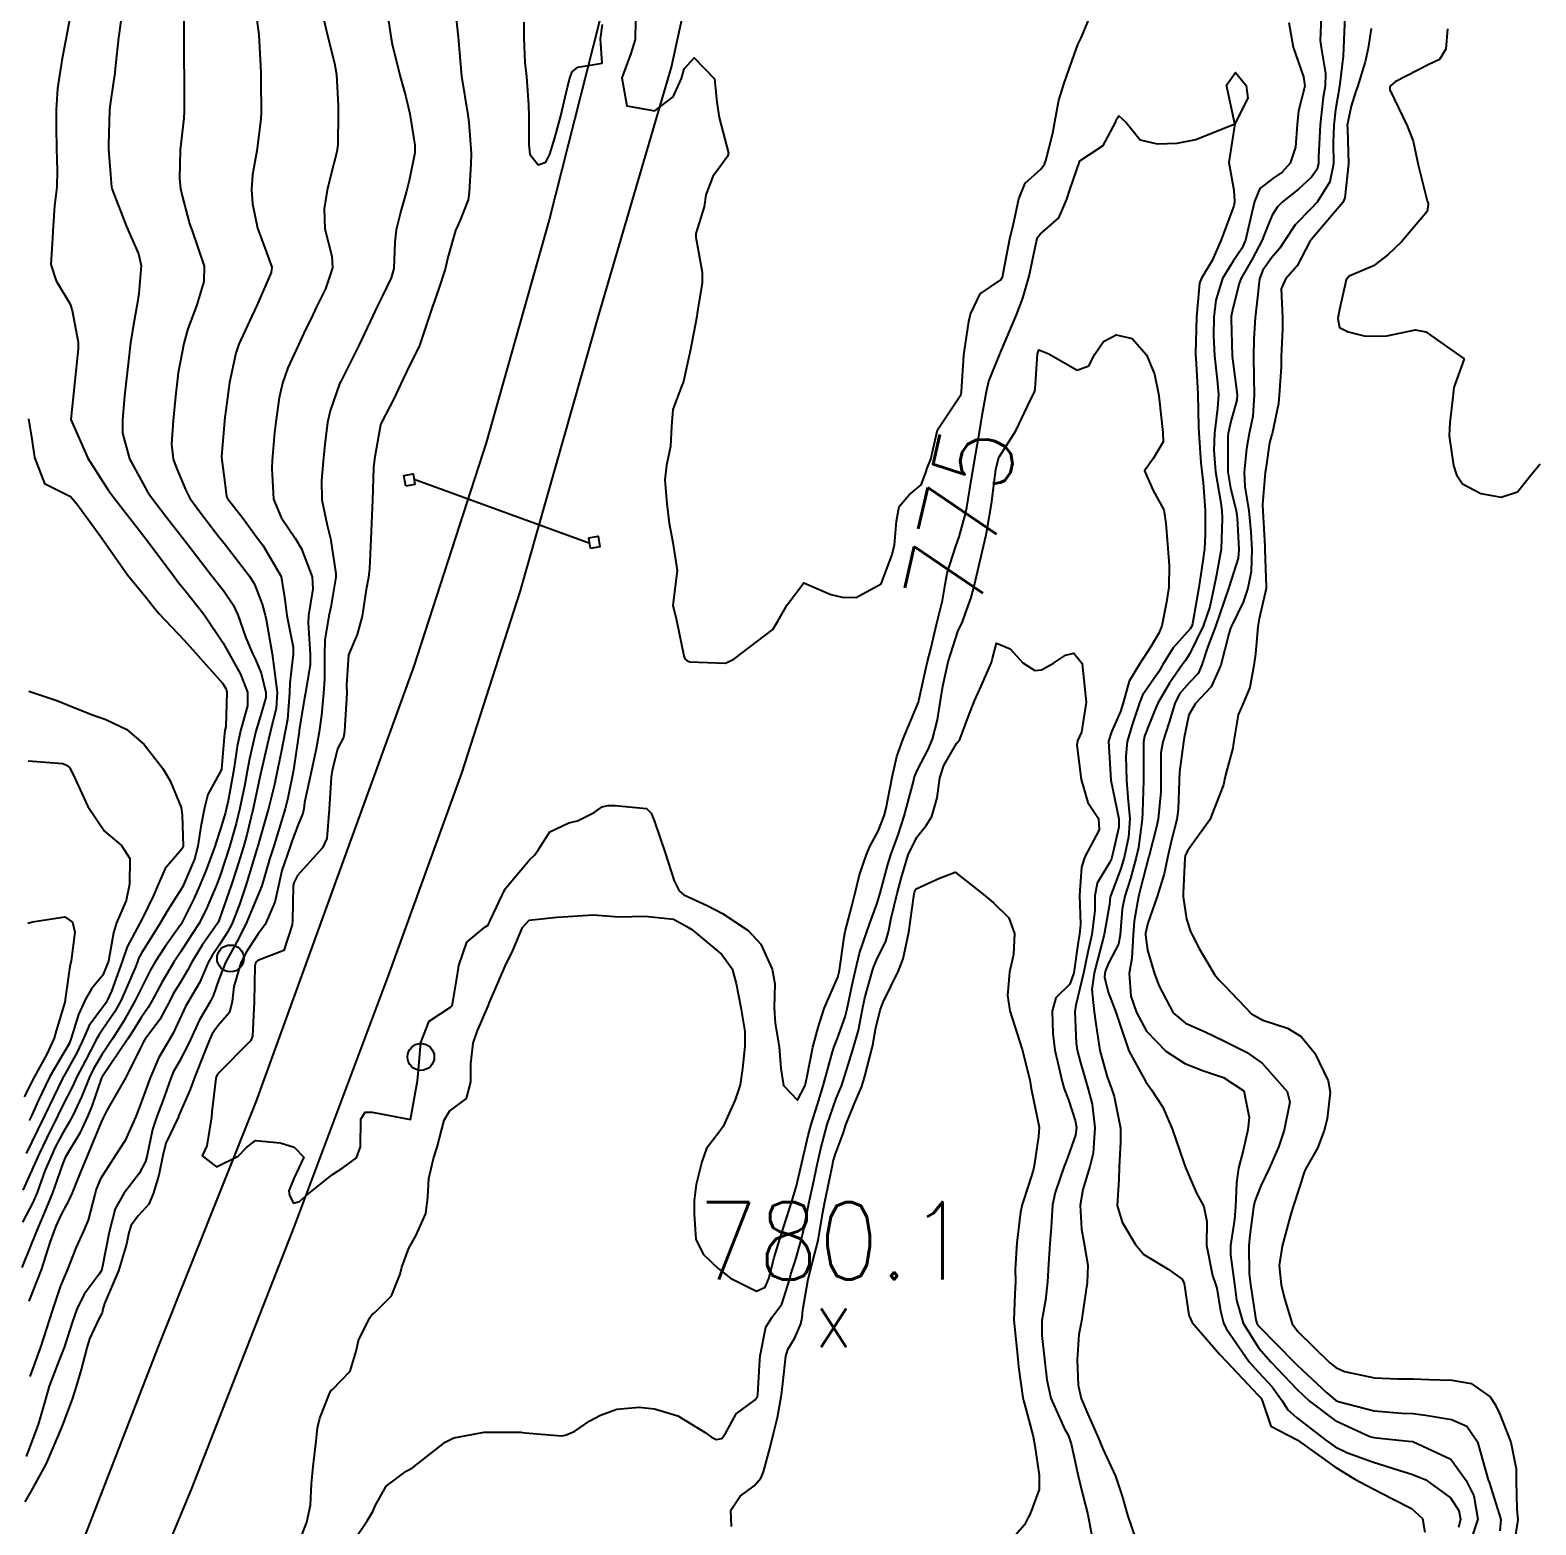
# Model space of a CAD drawing. Header units: metres. Extents: x 307586 to 320046, y 7427249 to 7434250.
# Drawn here: x 318966.1 to 319044, y 7429413.1 to 7429490.4 of the extents above; entities that cross this region are included whole.
import ezdxf
from ezdxf.enums import TextEntityAlignment as Align

# ---------------------------------------------------------------- set-up
doc = ezdxf.new("R2010")
doc.units = ezdxf.units.M
doc.header["$MEASUREMENT"] = 0
for name, color, linetype in [('Cotas', 45, 'Continuous'), ('Curvas de Nivel 1m', 11, 'Continuous'), ('Curvas de Nivel 5m', 15, 'Continuous'), ('Linha Férrea', 20, 'Continuous'), ('Pontos Cotados', 45, 'Continuous'), ('Portico', 45, 'Continuous'), ('Postes', 20, 'Continuous')]:
    doc.layers.add(name, color=color, linetype=linetype)
doc.styles.add('Style-STANDARD', font='STANDARD.shx')

# ---------------------------------------------------------------- blocks, each defined once
blk = doc.blocks.new('ELVTXT_180')
at = {"layer": 'Pontos Cotados', "linetype": 'Continuous', "style": 'Style-STANDARD'}
for s, height, p in [('780.1', 4, (0, 4)), ('x', 3, (0, 0))]:
    blk.add_text(s, height=height, dxfattribs=at).set_placement(p, align=Align.MIDDLE_CENTER)

msp = doc.modelspace()

# ---------------------------------------------------------------- linework, layer by layer
at = {"layer": 'Curvas de Nivel 1m', "flags": 128}
for points, elevation in [([(318968.363, 7429492.182), (318968.013, 7429490.286), (318967.758, 7429488.954), (318967.642, 7429488.292), (318967.512, 7429487.401), (318967.443, 7429486.294), (318967.451, 7429485.361), (318967.463, 7429484.294), (318967.502, 7429483.147), (318967.48, 7429482.293), (318967.362, 7429481.323), (318967.295, 7429480.295), (318967.231, 7429479.375), (318967.166, 7429478.297), (318967.436, 7429477.445), (318968.148, 7429476.282), (318968.189, 7429476.198), (318968.269, 7429475.916), (318968.582, 7429474.277), (318968.588, 7429473.936), (318968.41, 7429472.278), (318968.392, 7429472.107), (318968.203, 7429470.28), (318969.076, 7429468.271), (318970.156, 7429466.596), (318970.415, 7429466.257), (318971.369, 7429465.019), (318971.977, 7429464.242), (318972.13, 7429464.041), (318973.494, 7429462.219), (318973.754, 7429461.87), (318974.095, 7429461.453), (318975.087, 7429460.2), (318976.061, 7429458.743), (318976.377, 7429458.185), (318976.968, 7429457.102), (318977.343, 7429456.17), (318977.33, 7429455.474), (318976.98, 7429454.175), (318976.807, 7429453.371), (318976.633, 7429452.18), (318976.338, 7429450.556), (318976.258, 7429450.186), (318976.2, 7429449.946), (318975.947, 7429449.103), (318975.716, 7429448.412), (318975.645, 7429448.193), (318975.183, 7429446.935), (318974.88, 7429446.2), (318974.582, 7429445.528), (318973.922, 7429444.21), (318973.909, 7429444.193), (318973.892, 7429444.164), (318973.075, 7429443.018), (318972.562, 7429442.223), (318972.308, 7429441.776), (318971.849, 7429440.884), (318971.535, 7429440.235), (318970.93, 7429439.139), (318970.349, 7429438.252), (318969.805, 7429437.422), (318969.373, 7429436.689), (318969.173, 7429436.266), (318968.768, 7429435.285), (318968.297, 7429434.275), (318968.112, 7429433.933), (318967.759, 7429433.32), (318967.396, 7429432.638), (318967.231, 7429432.288), (318966.862, 7429431.421), (318966.452, 7429430.299), (318966.237, 7429429.78), (318965.7, 7429428.76)], 781), ([(318984.463, 7429492.09), (318984.755, 7429490.087), (318984.827, 7429489.696), (318985.218, 7429488.082), (318985.519, 7429486.961), (318985.727, 7429486.077), (318985.988, 7429484.462), (318985.987, 7429484.074), (318985.717, 7429482.712), (318985.553, 7429482.078), (318985.289, 7429481.125), (318985.028, 7429480.083), (318984.957, 7429479.44), (318984.909, 7429478.084), (318984.773, 7429477.6), (318984.278, 7429476.605), (318984.03, 7429476.094), (318983.811, 7429475.64), (318983.09, 7429474.107), (318982.811, 7429473.545), (318982.227, 7429472.377), (318982.141, 7429472.204), (318982.103, 7429472.121), (318981.605, 7429470.73), (318981.472, 7429470.127), (318981.335, 7429468.979), (318981.256, 7429468.129), (318981.171, 7429467.121), (318981.178, 7429466.13), (318981.458, 7429464.809), (318981.631, 7429464.125), (318981.912, 7429462.316), (318981.908, 7429462.122), (318981.639, 7429460.572), (318981.544, 7429460.125), (318981.329, 7429458.862), (318981.316, 7429458.127), (318981.317, 7429456.851), (318981.263, 7429456.128), (318981.161, 7429454.99), (318981.046, 7429454.13), (318980.884, 7429453.242), (318980.656, 7429452.13), (318980.291, 7429450.46), (318980.251, 7429450.136), (318980.203, 7429449.893), (318979.951, 7429449.338), (318979.627, 7429448.453), (318979.525, 7429448.144), (318979.119, 7429446.95), (318978.936, 7429446.15), (318978.75, 7429445.306), (318978.247, 7429444.156), (318978.104, 7429443.944), (318977.886, 7429443.684), (318977.288, 7429442.753), (318977.001, 7429442.173), (318976.633, 7429440.96), (318976.548, 7429440.179), (318976.409, 7429439.607), (318975.824, 7429438.932), (318975.504, 7429438.507), (318975.365, 7429438.194), (318974.931, 7429437.069), (318974.584, 7429436.202), (318974.372, 7429435.62), (318973.773, 7429434.242), (318973.765, 7429434.218), (318973.118, 7429432.851), (318972.962, 7429432.218), (318972.75, 7429431.202), (318972.456, 7429430.223), (318972.242, 7429429.698), (318971.706, 7429429.109), (318971.317, 7429428.617), (318971.195, 7429428.237), (318971.078, 7429427.63), (318970.672, 7429426.245), (318969.951, 7429424.551), (318969.864, 7429424.257), (318969.828, 7429424.08), (318969.645, 7429423.758), (318969.166, 7429422.729), (318969.03, 7429422.266), (318968.738, 7429421.142), (318968.469, 7429420.271), (318968.264, 7429419.602), (318967.773, 7429418.278), (318967.713, 7429418.137), (318967.568, 7429417.785), (318966.93, 7429416.289), (318966.223, 7429414.989), (318965.819, 7429414.306)], 776), ([(318974.027, 7429491.785), (318974.04, 7429490.216), (318974.051, 7429488.583), (318974.055, 7429488.215), (318974.061, 7429487.867), (318974.063, 7429486.215), (318974.038, 7429485.863), (318973.864, 7429484.218), (318973.826, 7429482.742), (318973.88, 7429482.217), (318973.964, 7429481.84), (318974.325, 7429480.467), (318974.399, 7429480.209), (318974.453, 7429480.077), (318975.105, 7429478.202), (318975.075, 7429477.412), (318974.712, 7429476.206), (318974.598, 7429475.878), (318974.26, 7429474.958), (318974.049, 7429474.213), (318973.757, 7429472.691), (318973.697, 7429472.218), (318973.636, 7429471.638), (318973.498, 7429470.221), (318973.413, 7429468.993), (318973.495, 7429468.22), (318973.68, 7429467.729), (318974.157, 7429466.613), (318974.36, 7429466.208), (318974.916, 7429465.431), (318975.88, 7429464.193), (318976.128, 7429463.873), (318977.445, 7429462.17), (318977.692, 7429461.759), (318978.089, 7429460.726), (318978.249, 7429460.158), (318978.299, 7429459.939), (318978.614, 7429458.154), (318978.695, 7429457.505), (318978.864, 7429456.152), (318978.828, 7429455.349), (318978.534, 7429454.155), (318978.43, 7429453.733), (318978.067, 7429452.159), (318978.05, 7429452.092), (318977.979, 7429451.772), (318977.631, 7429450.165), (318977.309, 7429448.803), (318977.13, 7429448.172), (318976.766, 7429447.022), (318976.49, 7429446.181), (318975.896, 7429444.46), (318975.818, 7429444.267), (318975.776, 7429444.191), (318974.989, 7429443.086), (318974.466, 7429442.204), (318974.259, 7429441.806), (318973.852, 7429441.14), (318973.494, 7429440.566), (318973.316, 7429440.215), (318972.805, 7429439.244), (318972.04, 7429438.228), (318971.951, 7429438.089), (318971.808, 7429437.773), (318971.048, 7429436.241), (318970.089, 7429434.568), (318969.924, 7429434.258), (318969.87, 7429434.16), (318969.768, 7429433.941), (318969.278, 7429432.737), (318969.079, 7429432.267), (318968.688, 7429431.316), (318968.265, 7429430.275), (318968.092, 7429429.901), (318967.706, 7429429.167), (318967.428, 7429428.553), (318967.315, 7429428.286), (318967.112, 7429427.713), (318966.674, 7429426.295), (318966.027, 7429424.682)], 779), ([(318981.189, 7429491.399), (318981.477, 7429490.13), (318981.838, 7429488.71), (318981.932, 7429488.125), (318982.023, 7429486.497), (318982.031, 7429486.124), (318982.013, 7429484.488), (318981.964, 7429484.124), (318981.637, 7429482.843), (318981.458, 7429482.129), (318981.301, 7429481.163), (318981.339, 7429480.13), (318981.696, 7429478.732), (318981.741, 7429478.126), (318981.379, 7429477.032), (318980.93, 7429476.133), (318980.717, 7429475.687), (318980.259, 7429474.74), (318980.065, 7429474.331), (318979.974, 7429474.143), (318979.426, 7429472.957), (318979.144, 7429472.151), (318978.979, 7429471.389), (318978.801, 7429470.154), (318978.742, 7429469.607), (318978.619, 7429468.156), (318978.59, 7429467.734), (318978.687, 7429466.155), (318979.081, 7429465.213), (318979.797, 7429464.143), (318980.125, 7429463.595), (318980.684, 7429462.134), (318980.715, 7429461.516), (318980.496, 7429460.136), (318980.478, 7429459.735), (318980.582, 7429458.135), (318980.573, 7429457.61), (318980.33, 7429456.137), (318980.288, 7429455.88), (318980.014, 7429454.208), (318980.006, 7429454.147), (318979.75, 7429452.379), (318979.711, 7429452.143), (318979.417, 7429450.697), (318979.278, 7429450.147), (318978.975, 7429449.123), (318978.675, 7429448.153), (318978.495, 7429447.587), (318978.071, 7429446.158), (318978.033, 7429446.037), (318977.909, 7429445.74), (318977.251, 7429444.17), (318976.791, 7429443.265), (318976.198, 7429442.185), (318975.854, 7429441.314), (318975.566, 7429440.473), (318975.425, 7429440.194), (318974.836, 7429439.191), (318974.383, 7429438.204), (318974.206, 7429437.809), (318973.801, 7429437.058), (318973.493, 7429436.516), (318973.365, 7429436.214), (318972.963, 7429435.036), (318972.649, 7429434.221), (318972.422, 7429433.565), (318972.144, 7429432.226), (318972.059, 7429431.907), (318971.734, 7429431.289), (318970.942, 7429430.242), (318970.501, 7429429.458), (318970.179, 7429428.253), (318969.823, 7429426.407), (318969.779, 7429426.258), (318969.671, 7429426.071), (318968.895, 7429425.033), (318968.517, 7429424.271), (318968.288, 7429423.629), (318967.856, 7429422.278), (318967.795, 7429422.105), (318967.617, 7429421.683), (318967.079, 7429420.288), (318966.754, 7429419.124), (318966.518, 7429418.296), (318965.894, 7429416.642)], 777), ([(318977.744, 7429491.459), (318977.918, 7429490.168), (318978.015, 7429488.57), (318978.019, 7429488.166), (318978.028, 7429487.785), (318978.048, 7429486.165), (318978.032, 7429485.808), (318977.819, 7429484.168), (318977.597, 7429482.928), (318977.54, 7429482.172), (318977.598, 7429481.434), (318977.851, 7429480.167), (318978.305, 7429478.962), (318978.592, 7429478.157), (318978.561, 7429477.887), (318978.284, 7429477.237), (318977.824, 7429476.167), (318977.446, 7429475.354), (318976.893, 7429474.18), (318976.726, 7429473.703), (318976.404, 7429472.187), (318976.209, 7429470.759), (318976.156, 7429470.238), (318976.149, 7429470.191), (318975.999, 7429468.368), (318976.005, 7429468.192), (318976.161, 7429467.006), (318976.26, 7429466.294), (318976.308, 7429466.188), (318977.117, 7429465.15), (318977.837, 7429464.164), (318978.127, 7429463.77), (318979.071, 7429462.15), (318979.274, 7429460.965), (318979.377, 7429460.147), (318979.699, 7429458.503), (318979.708, 7429458.143), (318979.533, 7429456.65), (318979.514, 7429456.145), (318979.401, 7429454.764), (318979.291, 7429454.147), (318979.08, 7429453.066), (318978.897, 7429452.151), (318978.728, 7429451.4), (318978.419, 7429450.155), (318978.32, 7429449.794), (318977.938, 7429448.475), (318977.871, 7429448.224), (318977.854, 7429448.161), (318977.818, 7429448.048), (318977.255, 7429446.17), (318976.922, 7429445.193), (318976.526, 7429444.181), (318976.31, 7429443.76), (318975.877, 7429443.096), (318975.502, 7429442.56), (318975.311, 7429442.196), (318974.874, 7429441.178), (318974.299, 7429440.205), (318974.131, 7429439.915), (318973.828, 7429439.243), (318973.493, 7429438.538), (318973.301, 7429438.215), (318972.748, 7429437.276), (318972.302, 7429436.225), (318972.166, 7429435.85), (318971.779, 7429434.811), (318971.557, 7429434.233), (318971.008, 7429432.988), (318970.525, 7429432.248), (318969.73, 7429431.001), (318969.518, 7429430.469), (318969.461, 7429430.263), (318969.093, 7429428.875), (318968.842, 7429428.269), (318968.483, 7429427.474), (318968.009, 7429426.277), (318967.902, 7429426.046), (318967.665, 7429425.473), (318967.269, 7429424.286), (318967.105, 7429423.749), (318966.638, 7429422.295), (318966.088, 7429420.783)], 778), ([(318997.405, 7429490.889), (318997.393, 7429489.936), (318997.16, 7429489.211), (318996.7, 7429487.946), (318996.961, 7429486.504), (318998.396, 7429486.24), (318999.357, 7429486.957), (318999.776, 7429487.906), (318999.914, 7429488.419), (319000.434, 7429488.974), (319001.489, 7429487.889), (319001.609, 7429486.684), (319001.73, 7429485.887), (319002.204, 7429484.052), (319002.169, 7429483.882), (319001.4, 7429482.847), (319001.048, 7429481.893), (319000.961, 7429481.27), (319000.523, 7429479.898), (319000.516, 7429479.703), (319000.844, 7429477.895), (319000.847, 7429477.335), (319000.608, 7429475.897), (319000.569, 7429475.598), (319000.253, 7429473.9), (318999.885, 7429472.247), (318999.755, 7429471.905), (318999.33, 7429470.791), (318999.259, 7429469.909), (318999.218, 7429468.879), (318999.005, 7429467.912), (318998.927, 7429467.15), (318999.024, 7429465.911), (318999.143, 7429464.91), (318999.335, 7429463.908), (318999.556, 7429462.461), (318999.481, 7429461.906), (318999.326, 7429460.672), (318999.515, 7429459.906), (318999.901, 7429458.056), (318999.962, 7429457.901), (319000.052, 7429457.81), (319000.214, 7429457.736), (319002.051, 7429457.676), (319002.483, 7429457.874), (319004.075, 7429459.09), (319004.501, 7429459.423), (319004.766, 7429459.843), (319005.243, 7429460.687), (319006.103, 7429461.83), (319007.511, 7429461.223), (319008.096, 7429461.093), (319008.817, 7429461.071), (319010.103, 7429461.78), (319010.661, 7429463.239), (319010.804, 7429463.773), (319010.896, 7429465.022), (319011.036, 7429465.771), (319011.551, 7429466.377), (319012.17, 7429466.889), (319012.409, 7429467.527), (319012.495, 7429467.755), (319012.668, 7429468.233), (319013.017, 7429469.748), (319014.221, 7429471.547), (319014.257, 7429471.696), (319014.259, 7429471.73), (319014.388, 7429473.592), (319014.397, 7429473.729), (319014.646, 7429475.349), (319014.734, 7429475.725), (319015.235, 7429476.774), (319016.3, 7429477.507), (319016.377, 7429477.633), (319016.397, 7429477.709), (319016.421, 7429477.825), (319016.779, 7429479.703), (319016.937, 7429480.309), (319017.233, 7429481.697), (319017.556, 7429482.491), (319018.366, 7429483.231), (319018.559, 7429483.489), (319018.629, 7429483.677), (319018.978, 7429485.083), (319019.083, 7429485.673), (319019.293, 7429486.788), (319019.575, 7429487.668), (319019.795, 7429488.301), (319020.272, 7429489.662), (319020.324, 7429489.782), (319020.447, 7429490.023), (319020.939, 7429491.175)], 774), ([(319032.887, 7429491.514), (319032.814, 7429489.882), (319032.861, 7429489.514), (319033.092, 7429488.172), (319033.064, 7429487.51), (319032.974, 7429486.952), (319032.804, 7429485.514), (319032.727, 7429483.865), (319032.723, 7429483.515), (319032.658, 7429483.226), (319032.362, 7429482.814), (319031.683, 7429482.197), (319030.865, 7429481.535), (319030.605, 7429481.273), (319030.336, 7429480.842), (319029.952, 7429479.918), (319029.804, 7429479.545), (319029.295, 7429478.569), (319028.712, 7429477.556), (319028.599, 7429477.257), (319028.278, 7429475.925), (319028.211, 7429475.624), (319028.202, 7429475.561), (319028.202, 7429475.491), (319028.253, 7429473.56), (319028.525, 7429471.557), (319028.508, 7429471.269), (319028.21, 7429470.25), (319028.048, 7429469.562), (319028.031, 7429469.392), (319028.044, 7429467.562), (319028.171, 7429466.745), (319028.465, 7429465.557), (319028.513, 7429465.192), (319028.61, 7429463.555), (319028.573, 7429463.109), (319028.104, 7429461.638), (319028.085, 7429461.579), (319028.08, 7429461.56), (319028.075, 7429461.532), (319027.406, 7429459.57), (319026.988, 7429458.492), (319026.694, 7429457.581), (319026.496, 7429457.143), (319026.049, 7429456.674), (319025.544, 7429456.092), (319025.301, 7429455.597), (319025.005, 7429454.618), (319024.671, 7429453.603), (319024.575, 7429453.033), (319024.577, 7429451.604), (319024.562, 7429451.02), (319024.425, 7429449.605), (319024.349, 7429449.216), (319023.943, 7429447.655), (319023.936, 7429447.617), (319023.516, 7429446.017), (319023.414, 7429445.615), (319023.183, 7429444.334), (319023.143, 7429443.617), (319023.067, 7429442.426), (319022.932, 7429441.619), (319023.015, 7429440.455), (319023.305, 7429439.615), (319023.833, 7429438.636), (319024.826, 7429437.6), (319025.814, 7429436.971), (319026.784, 7429436.599), (319027.803, 7429436.238), (319028.865, 7429435.549), (319029.147, 7429434.178), (319029.064, 7429433.547), (319028.832, 7429432.474), (319028.594, 7429431.551), (319028.482, 7429430.806), (319028.432, 7429429.553), (319028.376, 7429428.894), (319028.177, 7429427.555), (319028.178, 7429427.073), (319028.379, 7429425.553), (319028.492, 7429424.724), (319028.825, 7429423.548), (319029.633, 7429422.243), (319030.276, 7429421.53), (319030.937, 7429420.841), (319031.609, 7429420.128), (319032.252, 7429419.504), (319033.593, 7429418.504), (319035.379, 7429417.678), (319035.584, 7429417.623), (319035.722, 7429417.606), (319037.386, 7429417.443), (319037.583, 7429417.419), (319037.609, 7429417.413), (319039.569, 7429416.511), (319040.363, 7429415.408), (319040.756, 7429414.613), (319040.972, 7429413.398), (319040.599, 7429412.322)], 773), ([(319034.078, 7429491.114), (319034.025, 7429489.496), (319034.001, 7429489.059), (319033.802, 7429487.499), (319033.607, 7429486.3), (319033.509, 7429485.503), (319033.486, 7429484.605), (319033.495, 7429483.503), (319033.303, 7429482.562), (319032.649, 7429481.515), (319032.34, 7429481.194), (319031.514, 7429480.345), (319030.985, 7429479.533), (319030.723, 7429479.132), (319030.314, 7429478.659), (319029.848, 7429478.004), (319029.672, 7429477.546), (319029.533, 7429476.298), (319029.455, 7429475.548), (319029.379, 7429474.431), (319029.362, 7429473.549), (319029.373, 7429472.411), (319029.4, 7429471.548), (319029.323, 7429470.438), (319029.132, 7429469.551), (319028.996, 7429468.751), (319028.877, 7429467.553), (319028.911, 7429466.813), (319029.115, 7429465.55), (319029.233, 7429464.458), (319029.281, 7429463.549), (319029.246, 7429462.418), (319029.078, 7429461.55), (319028.826, 7429460.822), (319028.206, 7429459.559), (319028.165, 7429459.476), (319028.079, 7429459.19), (319027.665, 7429457.566), (319027.175, 7429456.444), (319026.366, 7429455.585), (319026.027, 7429455.005), (319025.781, 7429453.827), (319025.737, 7429453.593), (319025.536, 7429452.049), (319025.514, 7429451.595), (319025.462, 7429450.101), (319025.391, 7429449.596), (319025.098, 7429448.452), (319024.92, 7429447.6), (319024.751, 7429446.781), (319024.373, 7429445.605), (319024.254, 7429445.262), (319023.899, 7429444.236), (319023.786, 7429443.719), (319023.781, 7429443.611), (319023.881, 7429442.829), (319024.246, 7429441.606), (319024.492, 7429440.968), (319025.207, 7429439.596), (319025.838, 7429439.06), (319026.861, 7429438.602), (319027.829, 7429438.149), (319028.995, 7429437.548), (319029.815, 7429436.991), (319031.108, 7429435.52), (319031.241, 7429434.971), (319030.941, 7429433.522), (319030.648, 7429432.638), (319030.167, 7429431.534), (319029.734, 7429430.643), (319029.425, 7429429.844), (319029.368, 7429429.544), (319029.167, 7429428.086), (319029.117, 7429427.546), (319029.139, 7429426.088), (319029.199, 7429425.545), (319029.49, 7429423.706), (319029.538, 7429423.541), (319029.65, 7429423.375), (319031.48, 7429421.512), (319031.55, 7429421.439), (319031.621, 7429421.367), (319033.157, 7429419.945), (319033.604, 7429419.558), (319033.734, 7429419.489), (319035.598, 7429419.009), (319037.037, 7429418.888), (319037.597, 7429418.861), (319038.253, 7429418.777), (319039.594, 7429418.558), (319040.391, 7429418.208), (319040.952, 7429417.399), (319041.499, 7429415.446), (319041.52, 7429415.39), (319041.531, 7429415.368), (319041.552, 7429415.32), (319042.162, 7429413.384), (319042.1, 7429412.808)], 772), ([(318991.636, 7429490.823), (318991.626, 7429490.008), (318991.684, 7429488.747), (318991.758, 7429488.007), (318991.868, 7429486.536), (318991.89, 7429486.005), (318991.893, 7429484.489), (318991.93, 7429484.004), (318992.365, 7429483.454), (318992.77, 7429483.59), (318992.967, 7429483.991), (318993.234, 7429484.839), (318993.545, 7429485.983), (318993.886, 7429487.456), (318994.016, 7429487.976), (318994.128, 7429488.264), (318994.421, 7429488.495), (318995.674, 7429488.708), (318995.588, 7429489.959), (318995.704, 7429490.704)], 774), ([(319031.183, 7429490.806), (319031.418, 7429489.53), (319031.957, 7429487.995), (319032.012, 7429487.524), (319031.691, 7429486.24), (319031.615, 7429485.528), (319031.541, 7429484.369), (319031.252, 7429483.531), (319030.84, 7429483.061), (319030.361, 7429482.747), (319029.684, 7429482.216), (319029.415, 7429481.549), (319029.215, 7429480.671), (319028.948, 7429479.554), (319028.76, 7429479.115), (319028.312, 7429478.467), (319027.763, 7429477.568), (319027.408, 7429476.451), (319027.313, 7429475.574), (319027.292, 7429474.603), (319027.347, 7429473.574), (319027.483, 7429472.322), (319027.548, 7429471.57), (319027.506, 7429470.861), (319027.346, 7429469.573), (319027.317, 7429468.696), (319027.402, 7429467.572), (319027.662, 7429466.066), (319027.721, 7429465.566), (319027.736, 7429465.154), (319027.697, 7429463.567), (319027.444, 7429462.239), (319027.311, 7429461.572), (319027.112, 7429460.593), (319026.765, 7429459.58), (319026.069, 7429458.171), (319025.84, 7429457.817), (319025.676, 7429457.594), (319025.011, 7429456.638), (319024.417, 7429455.606), (319024.3, 7429455.337), (319024.023, 7429454.634), (319023.729, 7429453.899), (319023.669, 7429453.613), (319023.668, 7429451.933), (319023.666, 7429451.613), (319023.624, 7429449.956), (319023.606, 7429449.614), (319023.415, 7429448.148), (319023.302, 7429447.616), (319023, 7429446.546), (319022.715, 7429445.622), (319022.571, 7429444.958), (319022.46, 7429443.624), (319022.375, 7429443.136), (319021.871, 7429442.152), (319021.716, 7429441.782), (319021.676, 7429441.633), (319021.66, 7429441.432), (319021.853, 7429440.666), (319022.24, 7429439.626), (319022.449, 7429439.012), (319022.913, 7429437.619), (319023.799, 7429436.019), (319024.094, 7429435.607), (319024.676, 7429434.709), (319025.151, 7429433.596), (319025.747, 7429431.885), (319025.854, 7429431.588), (319026.408, 7429430.258), (319026.791, 7429429.574), (319026.949, 7429428.805), (319026.926, 7429427.572), (319027.239, 7429426.007), (319027.404, 7429425.564), (319027.463, 7429425.355), (319027.659, 7429424.175), (319027.806, 7429423.558), (319027.943, 7429423.263), (319029.147, 7429421.545), (319029.618, 7429421.005), (319030.335, 7429420.254), (319030.85, 7429419.521), (319031.133, 7429419.051), (319031.594, 7429418.661), (319033.095, 7429417.495), (319033.578, 7429417.149), (319034.22, 7429416.836), (319035.566, 7429416.352), (319037.15, 7429415.855), (319037.557, 7429415.731), (319038.278, 7429415.433), (319039.544, 7429414.512), (319039.981, 7429413.857), (319040.062, 7429413.412), (319039.972, 7429412.968)], 774), ([(319035.441, 7429490.492), (319035.291, 7429489.482), (319035.138, 7429488.781), (319034.734, 7429487.487), (319034.656, 7429487.251), (319034.408, 7429486.479), (319034.237, 7429485.651), (319034.215, 7429485.493), (319034.216, 7429485.317), (319034.269, 7429483.492), (319034.094, 7429481.747), (319033.98, 7429481.495), (319032.323, 7429479.558), (319032.307, 7429479.536), (319032.296, 7429479.52), (319031.618, 7429478.219), (319031.018, 7429477.533), (319030.79, 7429477.041), (319030.856, 7429475.534), (319030.855, 7429474.946), (319030.8, 7429473.535), (319030.785, 7429472.994), (319030.696, 7429471.535), (319030.652, 7429471.103), (319030.328, 7429469.539), (319030.297, 7429469.444), (319030.198, 7429469.061), (319029.994, 7429467.732), (319029.973, 7429467.542), (319029.828, 7429465.874), (319029.84, 7429465.543), (319029.951, 7429463.726), (319029.955, 7429463.542), (319030.017, 7429461.628), (319030.013, 7429461.541), (319029.664, 7429459.967), (319029.587, 7429459.545), (319029.461, 7429458.154), (319029.386, 7429457.547), (319029.17, 7429456.424), (319028.808, 7429455.552), (319028.575, 7429455.007), (319028.328, 7429453.557), (319028.294, 7429453.272), (319027.992, 7429452.144), (319027.87, 7429451.676), (319027.848, 7429451.562), (319027.806, 7429451.387), (319027.104, 7429449.573), (319025.947, 7429447.962), (319025.833, 7429447.702), (319025.816, 7429447.591), (319025.731, 7429445.776), (319025.731, 7429445.592), (319025.901, 7429444.428), (319026.104, 7429443.796), (319026.201, 7429443.585), (319026.552, 7429442.911), (319027.35, 7429441.568), (319027.579, 7429441.283), (319027.857, 7429440.996), (319029.257, 7429439.546), (319029.84, 7429439.21), (319031.119, 7429438.804), (319031.831, 7429438.368), (319032.532, 7429437.503), (319033.231, 7429436.067), (319033.332, 7429435.495), (319033.169, 7429434.106), (319033.015, 7429433.498), (319032.668, 7429432.592), (319032.06, 7429431.507), (319031.958, 7429431.291), (319031.734, 7429430.568), (319031.405, 7429429.515), (319031.266, 7429429.065), (319030.839, 7429427.523), (319030.689, 7429426.524), (319030.792, 7429425.523), (319030.969, 7429424.824), (319031.363, 7429423.514), (319031.647, 7429423.101), (319033.313, 7429421.493), (319033.621, 7429421.249), (319034.069, 7429421.035), (319035.615, 7429420.705), (319036.834, 7429420.67), (319037.615, 7429420.667), (319038.425, 7429420.622), (319039.615, 7429420.601), (319040.62, 7429420.412), (319041.606, 7429419.736), (319041.833, 7429419.388), (319042.059, 7429418.924), (319042.674, 7429417.379), (319042.939, 7429415.999), (319042.954, 7429415.376), (319042.989, 7429413.925), (319043.029, 7429413.375), (319042.829, 7429412.061)], 771), ([(318979.972, 7429412.133), (318980.405, 7429413.241), (318980.603, 7429414.124), (318980.654, 7429415.233), (318980.734, 7429416.122), (318980.882, 7429417.436), (318980.956, 7429418.119), (318981.07, 7429418.629), (318981.6, 7429419.944), (318981.66, 7429420.051), (318981.729, 7429420.109), (318982.652, 7429421.06), (318982.961, 7429422.097), (318983.076, 7429422.651), (318983.649, 7429423.802), (318983.776, 7429423.964), (318983.931, 7429424.087), (318984.783, 7429424.958), (318985.228, 7429426.074), (318985.313, 7429426.437), (318985.686, 7429427.417), (318986.037, 7429428.065), (318986.553, 7429429.214), (318986.659, 7429430.056), (318986.707, 7429431.029), (318986.963, 7429432.052), (318987.154, 7429432.647), (318987.501, 7429434.044), (318987.777, 7429434.498), (318988.662, 7429435.153), (318988.886, 7429436.029), (318988.879, 7429436.953), (318989, 7429438.028), (318989.216, 7429438.632), (318989.82, 7429440.02), (318989.827, 7429440.036), (318989.844, 7429440.089), (318990.668, 7429442.008), (318991.056, 7429442.821), (318991.563, 7429443.995), (318991.897, 7429444.384), (318993.328, 7429444.546), (318993.899, 7429444.578), (318995.199, 7429444.658), (318995.899, 7429444.603), (318996.517, 7429444.558), (318997.9, 7429444.588), (318999.375, 7429444.428), (318999.895, 7429444.15), (319000.053, 7429444.057), (319000.32, 7429443.894), (319001.874, 7429442.604), (319002.408, 7429441.865), (319002.609, 7429441.109), (319002.843, 7429439.86), (319003.05, 7429438.632), (319003.05, 7429437.858), (319002.942, 7429436.718), (319002.822, 7429435.86), (319002.562, 7429435.085), (319002.009, 7429433.868), (319001.934, 7429433.705), (319001.767, 7429433.462), (319001.067, 7429432.566), (319000.825, 7429431.884), (319000.548, 7429430.705), (319000.433, 7429429.889), (319000.429, 7429429.172), (319000.523, 7429427.888), (319000.911, 7429427.107), (319001.678, 7429426.369), (319002.31, 7429425.864), (319003.666, 7429425.201), (319004.11, 7429425.404), (319004.291, 7429425.844), (319004.582, 7429426.943), (319004.858, 7429427.838), (319005.057, 7429428.482), (319005.487, 7429429.832), (319005.545, 7429430.012), (319005.731, 7429430.646), (319006.011, 7429431.826), (319006.335, 7429433.251), (319006.492, 7429433.819), (319006.821, 7429434.852), (319007.107, 7429435.81), (319007.592, 7429437.576), (319007.658, 7429437.802), (319007.827, 7429438.235), (319008.252, 7429439.383), (319008.352, 7429439.795), (319008.616, 7429441.031), (319008.779, 7429441.791), (319008.992, 7429442.673), (319009.361, 7429443.785), (319009.509, 7429444.172), (319009.908, 7429445.27), (319010.064, 7429445.778), (319010.45, 7429447.257), (319010.612, 7429447.77), (319010.99, 7429448.801), (319011.299, 7429449.76), (319011.783, 7429451.555), (319011.821, 7429451.752), (319011.858, 7429451.879), (319011.989, 7429452.157), (319012.533, 7429453.217), (319012.757, 7429453.743), (319013.019, 7429454.744), (319013.183, 7429455.739), (319013.304, 7429456.481), (319013.576, 7429457.737), (319014.079, 7429459.314), (319014.212, 7429459.599), (319014.273, 7429459.728), (319014.755, 7429461.065), (319014.929, 7429461.722), (319015.15, 7429462.687), (319015.403, 7429463.717), (319015.535, 7429464.32), (319015.781, 7429465.714), (319015.829, 7429466.043), (319016.032, 7429467.712), (319016.189, 7429468.304), (319017.08, 7429469.697), (319017.822, 7429471.289), (319018.03, 7429471.683), (319018.07, 7429471.837), (319018.194, 7429473.681), (319018.255, 7429473.872), (319018.785, 7429473.675), (319020.24, 7429472.821), (319020.853, 7429473.045), (319021.162, 7429473.651), (319021.597, 7429474.309), (319022.263, 7429474.652), (319023.095, 7429474.461), (319023.825, 7429473.616), (319024.238, 7429472.617), (319024.452, 7429471.608), (319024.48, 7429471.348), (319024.678, 7429469.605), (319024.689, 7429469.114), (319024.19, 7429468.273), (319023.721, 7429467.617), (319024.168, 7429466.607), (319024.718, 7429465.604), (319024.831, 7429464.918), (319024.932, 7429463.602), (319024.993, 7429462.728), (319024.982, 7429461.601), (319024.866, 7429460.832), (319024.622, 7429459.605), (319024.462, 7429459.224), (319024.072, 7429458.548), (319023.459, 7429457.619), (319022.932, 7429456.745), (319022.617, 7429455.624), (319022.486, 7429455.168), (319022.018, 7429454.128), (319021.865, 7429453.632), (319021.983, 7429451.63), (319022.404, 7429449.626), (319022.398, 7429449.186), (319022.043, 7429447.629), (319022.02, 7429447.551), (319021.939, 7429447.39), (319021.273, 7429446.29), (319021.162, 7429445.641), (319021.16, 7429444.896), (319020.994, 7429443.643), (319020.801, 7429442.724), (319020.572, 7429441.649), (319020.173, 7429439.982), (319020.128, 7429439.656), (319020.199, 7429438.027), (319020.248, 7429437.654), (319020.397, 7429437.068), (319020.809, 7429435.645), (319021.013, 7429434.869), (319021.165, 7429433.639), (319021.067, 7429432.327), (319020.892, 7429431.643), (319020.54, 7429430.457), (319020.406, 7429429.65), (319020.463, 7429428.401), (319020.609, 7429427.646), (319020.79, 7429426.539), (319020.756, 7429425.644), (319020.603, 7429424.587), (319020.463, 7429423.648), (319020.338, 7429422.954), (319020.24, 7429421.651), (319020.298, 7429420.338), (319020.443, 7429419.647), (319020.795, 7429418.842), (319021.324, 7429417.634), (319021.574, 7429417.048), (319022.226, 7429415.623), (319022.567, 7429414.596), (319022.849, 7429413.617), (319023.504, 7429411.703)], 776), ([(318966.011, 7429470.312), (318966.187, 7429469.252), (318966.32, 7429468.308), (318966.835, 7429466.975), (318968.153, 7429466.313), (318968.202, 7429466.28), (318968.51, 7429465.916), (318969.719, 7429464.264), (318970.124, 7429463.68), (318971.134, 7429462.25), (318972.091, 7429461.076), (318972.451, 7429460.599), (318972.765, 7429460.23), (318974.063, 7429458.871), (318974.651, 7429458.204), (318976.037, 7429456.633), (318976.219, 7429456.371), (318976.269, 7429456.186), (318976.216, 7429454.388), (318976.174, 7429454.188), (318976.15, 7429454.049), (318975.993, 7429452.19), (318975.983, 7429452.149), (318975.292, 7429450.875), (318975.11, 7429450.199), (318974.925, 7429449.223), (318974.768, 7429448.202), (318974.589, 7429447.54), (318974.025, 7429446.209), (318973.99, 7429446.131), (318973.911, 7429445.992), (318973.213, 7429444.903), (318972.818, 7429444.221), (318972.465, 7429443.643), (318971.87, 7429442.709), (318971.705, 7429442.393), (318971.648, 7429442.233), (318971.535, 7429441.91), (318970.806, 7429440.246), (318970.465, 7429439.619), (318969.819, 7429438.694), (318969.646, 7429438.431), (318969.553, 7429438.263), (318968.952, 7429437.118), (318968.516, 7429436.273), (318968.282, 7429435.781), (318967.778, 7429434.787), (318967.522, 7429434.284), (318966.949, 7429433.098), (318966.571, 7429432.298), (318965.724, 7429430.421)], 782), ([(318983.022, 7429412.584), (318983.521, 7429413.316), (318983.811, 7429413.805), (318983.935, 7429414.086), (318984.506, 7429415.117), (318985.551, 7429415.882), (318985.868, 7429416.065), (318987.566, 7429417.378), (318988.001, 7429417.604), (318989.572, 7429417.901), (318991.481, 7429417.901), (318991.572, 7429417.889), (318991.695, 7429417.865), (318993.57, 7429417.71), (318993.788, 7429417.75), (318994.274, 7429417.963), (318995.039, 7429418.498), (318995.585, 7429418.788), (318996.433, 7429419.095), (318997.592, 7429419.204), (318998.388, 7429419.115), (318999.586, 7429418.748), (319001.006, 7429417.879), (319001.341, 7429417.644), (319001.569, 7429417.518), (319001.868, 7429417.569), (319002.067, 7429417.865), (319002.601, 7429418.846), (319003.599, 7429419.567), (319003.705, 7429419.745), (319003.724, 7429419.849), (319003.832, 7429421.637), (319003.85, 7429421.848), (319004.149, 7429423.341), (319004.462, 7429423.842), (319004.972, 7429424.525), (319005.378, 7429425.833), (319005.437, 7429426.071), (319005.683, 7429426.791), (319005.975, 7429427.826), (319006.056, 7429428.182), (319006.389, 7429429.82), (319006.566, 7429430.652), (319006.81, 7429431.814), (319006.985, 7429432.581), (319007.317, 7429433.807), (319007.787, 7429435.161), (319007.974, 7429435.615), (319008.052, 7429435.797), (319008.475, 7429437.132), (319008.681, 7429437.791), (319008.934, 7429438.687), (319009.146, 7429439.787), (319009.269, 7429440.366), (319009.66, 7429441.782), (319009.709, 7429441.938), (319009.871, 7429442.311), (319010.356, 7429443.303), (319010.486, 7429443.771), (319010.618, 7429444.487), (319010.938, 7429445.765), (319011.144, 7429446.542), (319011.512, 7429447.756), (319011.952, 7429448.673), (319012.433, 7429449.271), (319012.731, 7429449.742), (319013, 7429450.712), (319013.144, 7429451.738), (319013.347, 7429452.382), (319014.01, 7429453.526), (319014.105, 7429453.635), (319014.184, 7429453.728), (319014.678, 7429455.072), (319014.941, 7429455.721), (319015.279, 7429456.483), (319015.812, 7429457.713), (319015.868, 7429457.908), (319016.073, 7429458.715), (319016.784, 7429458.413), (319017.433, 7429457.689), (319018.057, 7429457.302), (319018.397, 7429457.337), (319019.02, 7429457.67), (319019.645, 7429458.086), (319020.068, 7429458.183), (319020.495, 7429457.656), (319020.561, 7429457.147), (319020.705, 7429455.65), (319020.47, 7429454.106), (319020.265, 7429453.656), (319020.224, 7429453.442), (319020.458, 7429451.653), (319020.796, 7429450.473), (319021.346, 7429449.639), (319021.38, 7429449.062), (319020.64, 7429447.65), (319020.462, 7429447.125), (319020.365, 7429445.653), (319020.415, 7429444.169), (319020.363, 7429443.653), (319020.294, 7429443.246), (319020.075, 7429441.657), (319019.857, 7429441.077), (319019.148, 7429440.369), (319018.952, 7429439.669), (319018.978, 7429438.522), (319019.085, 7429437.667), (319019.486, 7429435.975), (319019.579, 7429435.662), (319019.787, 7429435.099), (319020.148, 7429434.026), (319020.207, 7429433.653), (319020.159, 7429433.263), (319019.749, 7429432.094), (319019.619, 7429431.787), (319019.57, 7429431.662), (319019.099, 7429430.297), (319018.973, 7429429.668), (319018.895, 7429428.485), (319018.833, 7429427.669), (319018.761, 7429426.595), (319018.714, 7429425.67), (319018.598, 7429424.736), (319018.42, 7429423.672), (319018.409, 7429422.905), (319018.561, 7429421.671), (319018.68, 7429420.602), (319018.886, 7429419.667), (319019.587, 7429418.077), (319019.738, 7429417.811), (319019.811, 7429417.657), (319019.926, 7429417.306), (319020.293, 7429415.649), (319020.542, 7429414.644), (319020.803, 7429413.641), (319021.085, 7429412.061)], 777), ([(318966.032, 7429456.228), (318967.479, 7429455.74), (318968.025, 7429455.516), (318969.272, 7429455.016), (318970.018, 7429454.754), (318971.098, 7429454.249), (318972.001, 7429453.474), (318972.957, 7429452.225), (318973.345, 7429451.585), (318973.915, 7429450.21), (318973.957, 7429449.819), (318974.013, 7429448.209), (318973.997, 7429448.144), (318973.931, 7429448.032), (318973.087, 7429447.052), (318972.71, 7429446.222), (318972.472, 7429445.66), (318971.895, 7429444.448), (318971.777, 7429444.232), (318971.113, 7429443.003), (318970.86, 7429442.245), (318970.305, 7429440.711), (318970.103, 7429440.256), (318970.01, 7429440.087), (318969.837, 7429439.86), (318969.149, 7429438.941), (318968.855, 7429438.27), (318968.529, 7429437.549), (318967.818, 7429436.28), (318967.792, 7429436.228), (318966.855, 7429434.294), (318966.5, 7429433.561), (318965.897, 7429432.308)], 783), ([(318965.988, 7429452.617), (318967.79, 7429452.479), (318967.985, 7429452.403), (318968.13, 7429452.279), (318968.303, 7429451.954), (318969.079, 7429450.269), (318969.944, 7429448.984), (318970.828, 7429448.247), (318971.256, 7429447.57), (318971.231, 7429446.24), (318971.055, 7429445.393), (318970.566, 7429444.25), (318970.404, 7429443.733), (318970.153, 7429442.256), (318969.856, 7429441.531), (318969.278, 7429440.836), (318968.944, 7429440.269), (318968.597, 7429439.507), (318968.224, 7429438.276), (318968.107, 7429437.98), (318967.805, 7429437.472), (318967.111, 7429436.29), (318966.519, 7429435.037), (318966.188, 7429434.304), (318966.051, 7429434.023)], 784), ([(319002.362, 7429413.02), (319002.34, 7429413.862), (319002.811, 7429414.586), (319003.546, 7429415.135), (319003.877, 7429415.519), (319004.025, 7429415.845), (319004.356, 7429417.051), (319004.547, 7429417.84), (319004.754, 7429418.67), (319004.961, 7429419.836), (319005.025, 7429420.42), (319005.184, 7429421.834), (319005.285, 7429422.176), (319005.637, 7429422.785), (319005.96, 7429423.514), (319006.017, 7429423.825), (319006.06, 7429424.227), (319006.33, 7429425.82), (319006.558, 7429426.689), (319006.846, 7429427.813), (319007.075, 7429429.172), (319007.187, 7429429.808), (319007.57, 7429431.631), (319007.608, 7429431.802), (319007.632, 7429431.914), (319007.75, 7429432.301), (319008.156, 7429433.407), (319008.286, 7429433.795), (319008.71, 7429434.865), (319009.1, 7429435.787), (319009.27, 7429436.317), (319009.647, 7429437.782), (319009.674, 7429437.932), (319009.833, 7429438.826), (319010.067, 7429439.777), (319010.208, 7429440.136), (319011.002, 7429441.763), (319011.248, 7429442.384), (319011.544, 7429443.755), (319011.79, 7429445.63), (319011.816, 7429445.751), (319011.836, 7429445.829), (319011.917, 7429445.995), (319013.116, 7429446.547), (319013.93, 7429446.87), (319015.4, 7429445.715), (319015.909, 7429445.274), (319016.713, 7429444.509), (319017.005, 7429443.693), (319016.958, 7429442.613), (319016.738, 7429441.697), (319016.637, 7429440.485), (319016.763, 7429439.696), (319017.021, 7429438.878), (319017.407, 7429437.686), (319017.8, 7429436.123), (319017.863, 7429435.679), (319017.88, 7429435.591), (319018.274, 7429433.675), (319018.244, 7429433.197), (319018.019, 7429431.677), (319017.976, 7429431.443), (319017.733, 7429430.672), (319017.395, 7429429.685), (319017.315, 7429429.282), (319017.122, 7429427.689), (319017.044, 7429426.328), (319017.051, 7429425.689), (319017.017, 7429425.041), (319016.962, 7429423.69), (319017.12, 7429422.198), (319017.176, 7429421.687), (319017.207, 7429421.274), (319017.44, 7429419.682), (319017.469, 7429419.549), (319017.597, 7429419.105), (319017.968, 7429417.676), (319018.057, 7429417.194), (319018.278, 7429415.673), (319018.283, 7429414.935), (319017.818, 7429413.677), (319017.718, 7429413.49), (319017.524, 7429413.117), (319016.859, 7429412.344)], 778)]:
    msp.add_lwpolyline(points, dxfattribs=dict(at, elevation=elevation))
at = {"layer": 'Curvas de Nivel 5m', "flags": 128}
for points, elevation in [([(318970.913, 7429491.801), (318970.698, 7429490.257), (318970.669, 7429490.028), (318970.484, 7429488.259), (318970.477, 7429488.195), (318970.408, 7429487.759), (318970.213, 7429486.443), (318970.198, 7429486.262), (318970.143, 7429484.494), (318970.146, 7429484.262), (318970.31, 7429482.294), (318970.316, 7429482.26), (318970.342, 7429482.174), (318971.082, 7429480.252), (318971.703, 7429478.844), (318971.846, 7429478.244), (318971.726, 7429476.798), (318971.634, 7429476.246), (318971.422, 7429475.088), (318971.288, 7429474.25), (318971.179, 7429473.31), (318971.066, 7429472.252), (318970.983, 7429471.485), (318970.867, 7429470.253), (318970.876, 7429469.569), (318971.232, 7429468.249), (318972.156, 7429466.578), (318972.287, 7429466.371), (318972.374, 7429466.237), (318973.143, 7429465.225), (318973.936, 7429464.213), (318974.129, 7429463.96), (318975.497, 7429462.196), (318976.095, 7429461.432), (318976.597, 7429460.692), (318976.83, 7429460.179), (318977.254, 7429458.984), (318977.603, 7429458.167), (318977.752, 7429457.866), (318978.043, 7429457.152), (318978.291, 7429456.157), (318978.284, 7429455.903), (318978.021, 7429455.01), (318977.771, 7429454.164), (318977.437, 7429452.722), (318977.345, 7429452.17), (318977.204, 7429451.4), (318976.945, 7429450.175), (318976.752, 7429449.377), (318976.414, 7429448.183), (318975.918, 7429446.685), (318975.78, 7429446.325), (318975.729, 7429446.192), (318975.191, 7429444.906), (318974.815, 7429444.201), (318974.454, 7429443.635), (318973.871, 7429442.735), (318973.663, 7429442.415), (318973.53, 7429442.213), (318972.908, 7429441.164), (318972.41, 7429440.224), (318972.205, 7429439.858), (318971.829, 7429439.306), (318971.41, 7429438.645), (318971.151, 7429438.24), (318969.82, 7429436.286), (318969.804, 7429436.26), (318969.793, 7429436.233), (318969.283, 7429434.76), (318969.089, 7429434.267), (318968.666, 7429433.364), (318968.014, 7429432.277), (318967.917, 7429432.102), (318967.737, 7429431.661), (318967.245, 7429430.287), (318966.812, 7429429.187), (318966.419, 7429428.299), (318965.674, 7429426.416)], 780), ([(318988.061, 7429491.648), (318988.231, 7429490.043), (318988.413, 7429488.04), (318988.738, 7429486.037), (318988.779, 7429485.646), (318988.905, 7429484.035), (318988.893, 7429483.507), (318988.801, 7429482.035), (318988.744, 7429481.631), (318988.328, 7429480.584), (318988.098, 7429480.043), (318987.703, 7429478.648), (318987.556, 7429478.051), (318987.222, 7429476.996), (318986.89, 7429476.061), (318986.254, 7429474.147), (318986.232, 7429474.092), (318986.222, 7429474.07), (318985.559, 7429472.75), (318985.247, 7429472.08), (318984.921, 7429471.377), (318984.244, 7429470.09), (318984.232, 7429470.061), (318984.2, 7429469.904), (318983.92, 7429468.351), (318983.887, 7429468.094), (318983.862, 7429467.786), (318983.795, 7429466.095), (318983.788, 7429465.734), (318983.715, 7429464.096), (318983.641, 7429462.566), (318983.592, 7429462.098), (318983.479, 7429461.482), (318983.268, 7429460.102), (318983.013, 7429459.161), (318982.564, 7429458.112), (318982.466, 7429456.542), (318982.483, 7429456.113), (318982.364, 7429454.462), (318982.362, 7429454.115), (318982.3, 7429453.824), (318982, 7429453.241), (318981.764, 7429452.336), (318981.718, 7429452.114), (318981.667, 7429451.802), (318981.565, 7429450.116), (318981.447, 7429448.611), (318981.218, 7429448.121), (318979.918, 7429446.693), (318979.734, 7429446.322), (318979.705, 7429446.142), (318979.661, 7429444.376), (318979.656, 7429444.142), (318979.21, 7429442.809), (318977.865, 7429442.302), (318977.793, 7429442.232), (318977.757, 7429442.162), (318977.725, 7429442.026), (318977.683, 7429440.162), (318977.596, 7429438.384), (318977.509, 7429438.165), (318975.795, 7429436.428), (318975.712, 7429436.272), (318975.695, 7429436.191), (318975.494, 7429434.475), (318975.478, 7429434.193), (318975.237, 7429432.708), (318974.987, 7429432.198), (318975.737, 7429431.634), (318976.855, 7429432.173), (318977.286, 7429432.63), (318977.755, 7429432.986), (318979.032, 7429432.869), (318979.75, 7429432.642), (318980.244, 7429432.132), (318979.732, 7429431.016), (318979.476, 7429430.392), (318979.511, 7429430.142), (318979.717, 7429429.747), (318980.029, 7429429.825), (318980.349, 7429430.131), (318981.734, 7429431.223), (318982.271, 7429431.571), (318982.97, 7429432.098), (318983.186, 7429432.661), (318983.195, 7429434.096), (318983.422, 7429434.448), (318983.777, 7429434.456), (318985.773, 7429434.07), (318986.124, 7429436.065), (318986.167, 7429436.434), (318986.298, 7429438.063), (318986.727, 7429439.159), (318987.841, 7429439.884), (318987.918, 7429439.963), (318987.945, 7429440.039), (318988.217, 7429441.679), (318988.27, 7429442.036), (318988.673, 7429443.24), (318989.609, 7429444.023), (318989.785, 7429444.13), (318989.897, 7429444.397), (318990.662, 7429446.009), (318991.928, 7429447.511), (318992.181, 7429447.737), (318992.354, 7429447.986), (318992.977, 7429448.951), (318993.955, 7429449.416), (318994.396, 7429449.526), (318995.264, 7429449.957), (318995.676, 7429450.243), (318995.967, 7429450.317), (318996.334, 7429450.312), (318997.965, 7429450.154), (318998.213, 7429449.917), (318998.378, 7429449.494), (318998.925, 7429447.91), (318999.406, 7429446.417), (318999.656, 7429445.903), (318999.911, 7429445.697), (319001.148, 7429445.124), (319001.902, 7429444.73), (319003.227, 7429443.857), (319003.882, 7429443.134), (319004.478, 7429441.844), (319004.611, 7429441.086), (319004.567, 7429439.843), (319004.618, 7429439.056), (319004.828, 7429437.84), (319004.926, 7429436.714), (319005.056, 7429435.837), (319005.785, 7429435.078), (319006.185, 7429435.824), (319006.287, 7429436.309), (319006.577, 7429437.819), (319006.852, 7429438.838), (319007.167, 7429439.81), (319007.859, 7429441.429), (319007.944, 7429441.718), (319007.959, 7429441.799), (319008.188, 7429443.498), (319008.248, 7429443.796), (319008.595, 7429445.104), (319008.764, 7429445.791), (319008.994, 7429446.722), (319009.347, 7429447.786), (319009.53, 7429448.201), (319009.955, 7429448.981), (319010.261, 7429449.776), (319010.365, 7429450.172), (319010.681, 7429451.77), (319010.912, 7429452.853), (319011.251, 7429453.761), (319012.032, 7429455.66), (319012.051, 7429455.731), (319012.056, 7429455.75), (319012.425, 7429457.386), (319012.511, 7429457.753), (319012.662, 7429458.345), (319012.995, 7429459.746), (319013.271, 7429460.918), (319013.413, 7429461.74), (319013.518, 7429462.332), (319013.976, 7429463.732), (319014.138, 7429464.204), (319014.473, 7429465.403), (319014.54, 7429465.726), (319014.77, 7429467.128), (319014.861, 7429467.723), (319015.004, 7429468.535), (319015.205, 7429469.72), (319015.35, 7429470.58), (319015.554, 7429471.717), (319015.684, 7429472.263), (319016.252, 7429473.658), (319016.269, 7429473.694), (319016.275, 7429473.71), (319016.283, 7429473.739), (319017.112, 7429475.697), (319017.429, 7429476.55), (319017.755, 7429477.688), (319018.145, 7429479.506), (319018.195, 7429479.682), (319018.325, 7429479.865), (319019.298, 7429480.706), (319019.709, 7429481.666), (319019.857, 7429482.158), (319020.373, 7429483.66), (319021.583, 7429484.446), (319022.219, 7429485.642), (319022.267, 7429485.769), (319022.398, 7429485.977), (319022.782, 7429485.634), (319023.506, 7429484.745), (319024.382, 7429484.53), (319025.409, 7429484.574), (319026.385, 7429484.755), (319028.393, 7429485.56), (319027.958, 7429487.567), (319028.43, 7429488.227), (319028.985, 7429487.554), (319029.064, 7429486.903), (319028.393, 7429485.56), (319028.087, 7429483.564), (319028.352, 7429482.141), (319028.38, 7429481.56), (319028.38, 7429481.522), (319028.341, 7429481.325), (319027.69, 7429479.569), (319027.228, 7429478.492), (319026.667, 7429477.585), (319026.566, 7429477.319), (319026.422, 7429475.588), (319026.364, 7429473.698), (319026.371, 7429473.588), (319026.379, 7429473.46), (319026.48, 7429471.586), (319026.525, 7429469.904), (319026.537, 7429469.585), (319026.64, 7429468.036), (319026.69, 7429467.582), (319026.763, 7429466.993), (319026.86, 7429465.579), (319026.867, 7429464.306), (319026.829, 7429463.58), (319026.745, 7429462.959), (319026.544, 7429461.583), (319026.205, 7429459.709), (319026.167, 7429459.589), (319026.082, 7429459.452), (319025.207, 7429458.463), (319024.675, 7429457.604), (319024.446, 7429457.217), (319024.048, 7429456.648), (319023.629, 7429456.026), (319023.469, 7429455.616), (319023.104, 7429454.538), (319022.823, 7429453.622), (319022.761, 7429452.862), (319022.803, 7429451.622), (319022.864, 7429450.731), (319022.966, 7429449.62), (319022.902, 7429448.672), (319022.67, 7429447.623), (319022.503, 7429447.056), (319021.962, 7429445.63), (319021.95, 7429445.593), (319021.908, 7429445.188), (319021.64, 7429443.634), (319021.272, 7429442.239), (319021.122, 7429441.641), (319021.009, 7429440.797), (319021.121, 7429439.641), (319021.215, 7429439.018), (319021.419, 7429437.636), (319021.803, 7429436.277), (319022.04, 7429435.628), (319022.15, 7429435.266), (319022.477, 7429433.623), (319022.49, 7429432.894), (319022.418, 7429431.623), (319022.395, 7429430.965), (319022.311, 7429429.624), (319022.574, 7429428.762), (319023.266, 7429427.614), (319023.695, 7429427.099), (319024.955, 7429426.326), (319025.676, 7429425.819), (319025.781, 7429425.588), (319026.024, 7429423.952), (319026.197, 7429423.582), (319027.628, 7429421.922), (319027.962, 7429421.557), (319029.606, 7429419.821), (319029.745, 7429419.678), (319029.812, 7429419.537), (319030.264, 7429418.205), (319031.583, 7429417.525), (319031.617, 7429417.51), (319033.562, 7429416.103), (319034.6, 7429415.48), (319035.548, 7429414.971), (319036.551, 7429414.463), (319037.538, 7429413.954), (319038.109, 7429413.434), (319038.227, 7429412.729)], 775), ([(319039.401, 7429490.483), (319039.315, 7429489.431), (319038.984, 7429488.888), (319038.435, 7429488.633), (319036.693, 7429487.733), (319036.423, 7429487.521), (319036.409, 7429487.484), (319036.421, 7429487.334), (319037.309, 7429485.456), (319037.613, 7429484.679), (319037.887, 7429483.447), (319038.345, 7429481.592), (319038.388, 7429481.44), (319038.39, 7429481.392), (319038.339, 7429481.035), (319037.023, 7429479.46), (319036.316, 7429478.793), (319035.568, 7429478.22), (319034.305, 7429477.683), (319034.151, 7429477.492), (319033.816, 7429475.96), (319033.728, 7429475.498), (319033.815, 7429475.043), (319034.266, 7429474.808), (319035.155, 7429474.59), (319036.264, 7429474.599), (319037.738, 7429474.918), (319038.267, 7429474.807), (319040.253, 7429473.42), (319039.73, 7429471.925), (319039.678, 7429471.425), (319039.524, 7429470.113), (319039.473, 7429469.427), (319039.714, 7429467.898), (319039.861, 7429467.423), (319040.176, 7429466.941), (319041.123, 7429466.456), (319042.166, 7429466.252), (319043.017, 7429466.54), (319043.691, 7429467.377), (319044.189, 7429467.99)], 770), ([(318965.974, 7429444.227), (318966.213, 7429444.305), (318967.896, 7429444.555), (318968.286, 7429444.276), (318968.404, 7429443.756), (318968.22, 7429442.276), (318968.153, 7429441.984), (318967.916, 7429440.279), (318967.902, 7429440.219), (318967.838, 7429439.966), (318967.436, 7429438.668), (318967.342, 7429438.287), (318966.969, 7429437.457), (318966.322, 7429436.302), (318965.782, 7429435.253)], 785)]:
    msp.add_lwpolyline(points, dxfattribs=dict(at, elevation=elevation))
at = {"layer": 'Linha Férrea'}
for points in [[(319005.137, 7429620.218), (319005.889, 7429610.192), (319006.432, 7429600.419), (319006.807, 7429591.649), (319006.807, 7429583.542), (319006.513, 7429574.895), (319006.179, 7429565.832), (319005.675, 7429556.138), (319004.674, 7429544.527), (319003.336, 7429532.245), (319001.746, 7429521.712), (318999.115, 7429507.385), (318996.192, 7429493.472), (318992.934, 7429480.608), (318989.677, 7429469.076), (318985.917, 7429457.462), (318982.491, 7429448.023), (318977.769, 7429434.987), (318972.715, 7429422.332), (318967.159, 7429408.005), (318962.563, 7429396.974)], [(318965.649, 7429393.758), (318974.464, 7429414.991), (318979.75, 7429428.514), (318984.611, 7429441.476), (318988.415, 7429451.977), (318991.444, 7429461.362), (318995.53, 7429475.735), (318999.266, 7429488.493), (319002.93, 7429505.399), (319005.609, 7429518.66), (319009.24, 7429551.39), (319010.361, 7429568.317), (319010.699, 7429583.008), (319010.588, 7429599.723), (319009.803, 7429615.529)]]:
    msp.add_lwpolyline(points, dxfattribs=at)
at = {"layer": 'Portico'}
for points in [[(318985.523, 7429466.833), (318985.43, 7429467.381), (318985.906, 7429467.462), (318985.999, 7429466.914)], [(318995.082, 7429463.609), (318994.988, 7429464.156), (318995.464, 7429464.238), (318995.558, 7429463.69)]]:
    msp.add_lwpolyline(points, close=True, dxfattribs=at)
msp.add_lwpolyline([(318985.952, 7429467.188), (318995.035, 7429463.882)], dxfattribs=at)
at = {"layer": 'Postes'}
for centre in [(318976.457, 7429442.404), (318986.303, 7429437.309)]:
    msp.add_circle(centre, 0.694, dxfattribs=at)

# ---------------------------------------------------------------- block references
at = {"layer": 'Pontos Cotados', "linetype": 'Continuous'}
msp.add_blockref('ELVTXT_180', (319007.653, 7429423.8, 780.07), dxfattribs=at)

# ---------------------------------------------------------------- texts
at = {"layer": 'Cotas', "style": 'Style-STANDARD'}
msp.add_text('775', height=4, rotation=77.14497, dxfattribs=at).set_placement((319014.219, 7429465.243, 775), align=Align.MIDDLE_CENTER)

doc.saveas('drawing.dxf')
